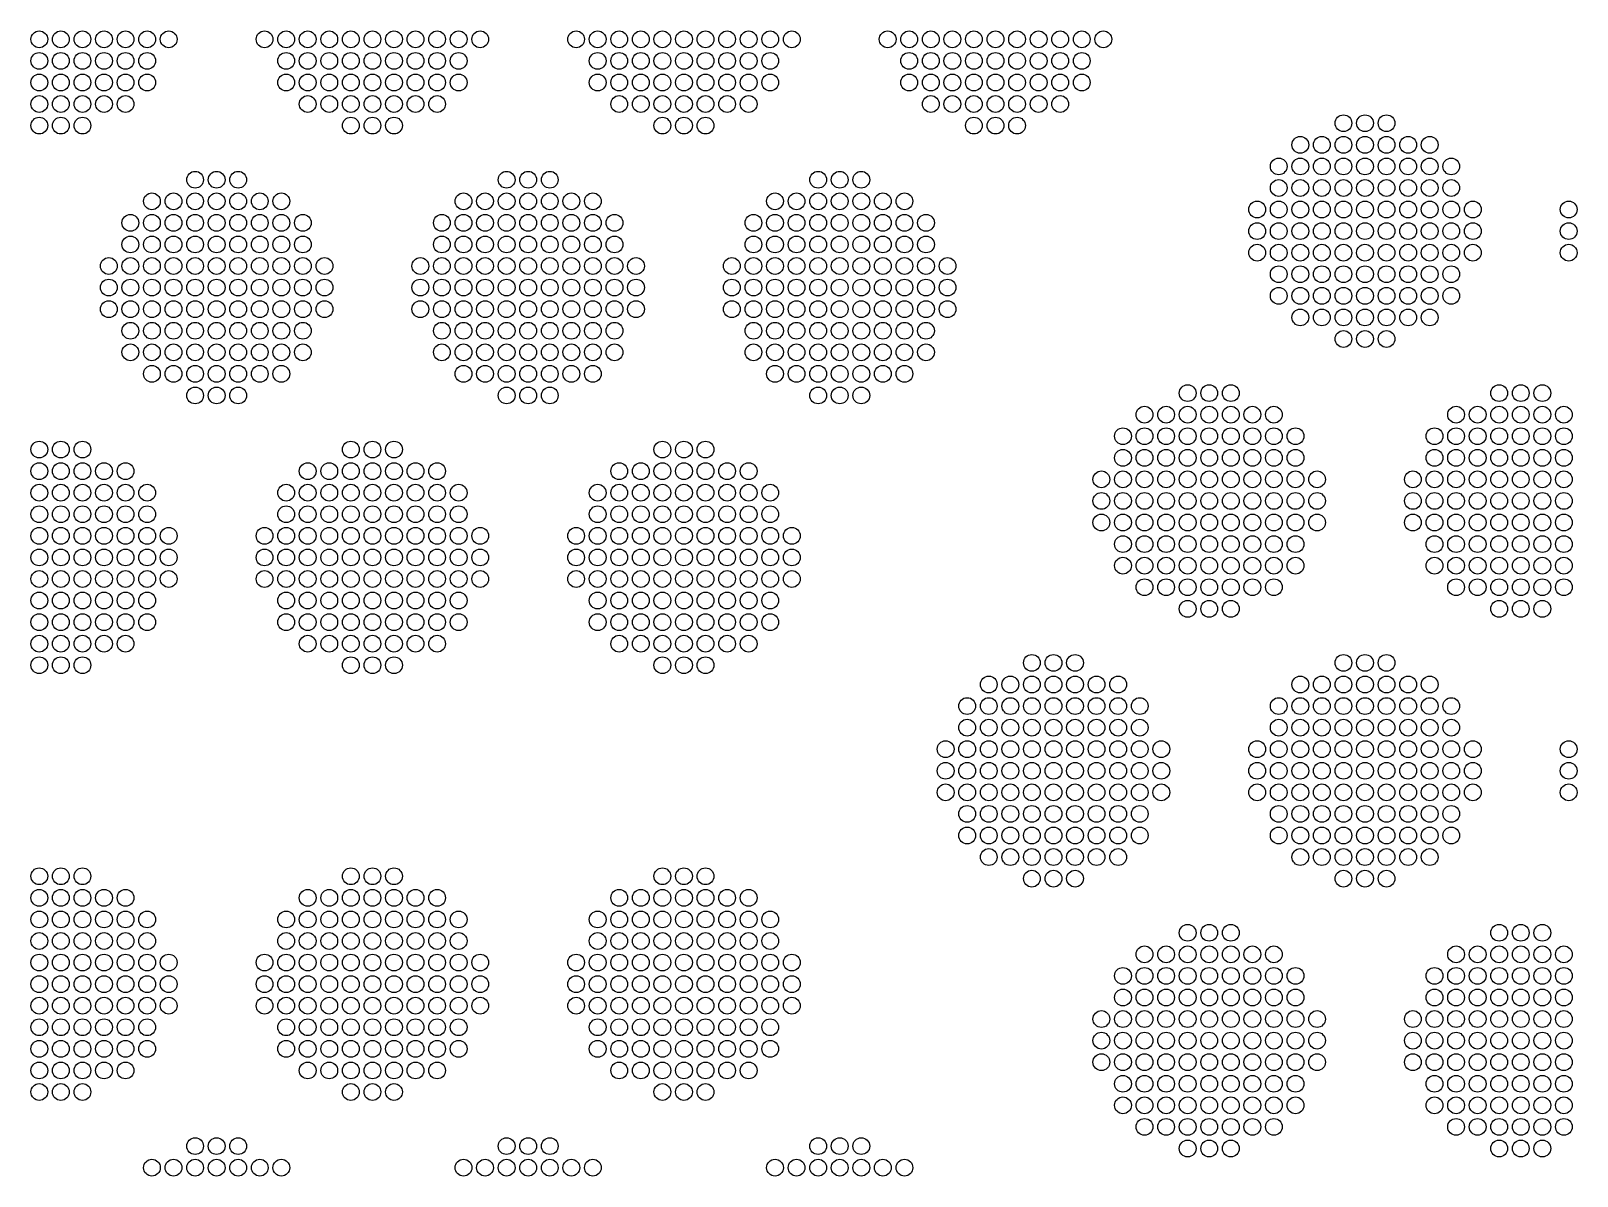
# Model space of a CAD drawing. Extents: x -49 to 54, y -38 to 38.
# Drawn here: x 28.51 to 34.96, y -18.97 to -14.19 of the extents above; entities that cross this region are included whole.
import ezdxf

# ---------------------------------------------------------------- set-up
doc = ezdxf.new("R2010")
doc.units = 0
doc.layers.add('LOWER_ELECTRODE', color=1, linetype='CONTINUOUS')

msp = doc.modelspace()

# ---------------------------------------------------------------- linework, layer by layer
at = {"layer": 'LOWER_ELECTRODE'}
for centre in [(28.5402, -14.2284), (28.6302, -14.2284), (28.7202, -14.2284), (28.8102, -14.2284), (28.9002, -14.2284), (28.9902, -14.2284), (29.0802, -14.2284), (29.4802, -14.2284), (29.5702, -14.2284), (29.6602, -14.2284), (29.7502, -14.2284), (29.8402, -14.2284), (29.9302, -14.2284), (30.0202, -14.2284), (30.1102, -14.2284), (30.2002, -14.2284), (30.2902, -14.2284), (30.3802, -14.2284), (30.7802, -14.2284), (30.8702, -14.2284), (30.9602, -14.2284), (31.0502, -14.2284), (31.1402, -14.2284), (31.2302, -14.2284), (31.3202, -14.2284), (31.4102, -14.2284), (31.5002, -14.2284), (31.5902, -14.2284), (31.6802, -14.2284), (32.0802, -14.2284), (32.1702, -14.2284), (32.2602, -14.2284), (32.3502, -14.2284), (32.4402, -14.2284), (32.5302, -14.2284), (32.6202, -14.2284), (32.7102, -14.2284), (32.8002, -14.2284), (32.8902, -14.2284), (32.9802, -14.2284), (28.5402, -14.3184), (28.6302, -14.3184), (28.7202, -14.3184), (28.8102, -14.3184), (28.9002, -14.3184), (28.9902, -14.3184), (29.5702, -14.3184), (29.6602, -14.3184), (29.7502, -14.3184), (29.8402, -14.3184), (29.9302, -14.3184), (30.0202, -14.3184), (30.1102, -14.3184), (30.2002, -14.3184), (30.2902, -14.3184), (30.8702, -14.3184), (30.9602, -14.3184), (31.0502, -14.3184), (31.1402, -14.3184), (31.2302, -14.3184), (31.3202, -14.3184), (31.4102, -14.3184), (31.5002, -14.3184), (31.5902, -14.3184), (32.1702, -14.3184), (32.2602, -14.3184), (32.3502, -14.3184), (32.4402, -14.3184), (32.5302, -14.3184), (32.6202, -14.3184), (32.7102, -14.3184), (32.8002, -14.3184), (32.8902, -14.3184), (28.5402, -14.4084), (28.6302, -14.4084), (28.7202, -14.4084), (28.8102, -14.4084), (28.9002, -14.4084), (28.9902, -14.4084), (29.5702, -14.4084), (29.6602, -14.4084), (29.7502, -14.4084), (29.8402, -14.4084), (29.9302, -14.4084), (30.0202, -14.4084), (30.1102, -14.4084), (30.2002, -14.4084), (30.2902, -14.4084), (30.8702, -14.4084), (30.9602, -14.4084), (31.0502, -14.4084), (31.1402, -14.4084), (31.2302, -14.4084), (31.3202, -14.4084), (31.4102, -14.4084), (31.5002, -14.4084), (31.5902, -14.4084), (32.1702, -14.4084), (32.2602, -14.4084), (32.3502, -14.4084), (32.4402, -14.4084), (32.5302, -14.4084), (32.6202, -14.4084), (32.7102, -14.4084), (32.8002, -14.4084), (32.8902, -14.4084), (28.5402, -14.4984), (28.6302, -14.4984), (28.7202, -14.4984), (28.8102, -14.4984), (28.9002, -14.4984), (29.6602, -14.4984), (29.7502, -14.4984), (29.8402, -14.4984), (29.9302, -14.4984), (30.0202, -14.4984), (30.1102, -14.4984), (30.2002, -14.4984), (30.9602, -14.4984), (31.0502, -14.4984), (31.1402, -14.4984), (31.2302, -14.4984), (31.3202, -14.4984), (31.4102, -14.4984), (31.5002, -14.4984), (32.2602, -14.4984), (32.3502, -14.4984), (32.4402, -14.4984), (32.5302, -14.4984), (32.6202, -14.4984), (32.7102, -14.4984), (32.8002, -14.4984), (28.5402, -14.5884), (28.6302, -14.5884), (28.7202, -14.5884), (29.8402, -14.5884), (29.9302, -14.5884), (30.0202, -14.5884), (31.1402, -14.5884), (31.2302, -14.5884), (31.3202, -14.5884), (32.4402, -14.5884), (32.5302, -14.5884), (32.6202, -14.5884), (33.9821, -14.5786), (34.0721, -14.5786), (34.1621, -14.5786), (33.8021, -14.6686), (33.8921, -14.6686), (33.9821, -14.6686), (34.0721, -14.6686), (34.1621, -14.6686), (34.2521, -14.6686), (34.3421, -14.6686), (33.7121, -14.7586), (33.8021, -14.7586), (33.8921, -14.7586), (33.9821, -14.7586), (34.0721, -14.7586), (34.1621, -14.7586), (34.2521, -14.7586), (34.3421, -14.7586), (34.4321, -14.7586), (29.1902, -14.8142), (29.2802, -14.8142), (29.3702, -14.8142), (30.4902, -14.8142), (30.5802, -14.8142), (30.6702, -14.8142), (31.7902, -14.8142), (31.8802, -14.8142), (31.9702, -14.8142), (33.7121, -14.8486), (33.8021, -14.8486), (33.8921, -14.8486), (33.9821, -14.8486), (34.0721, -14.8486), (34.1621, -14.8486), (34.2521, -14.8486), (34.3421, -14.8486), (34.4321, -14.8486), (29.0102, -14.9042), (29.1002, -14.9042), (29.1902, -14.9042), (29.2802, -14.9042), (29.3702, -14.9042), (29.4602, -14.9042), (29.5502, -14.9042), (30.3102, -14.9042), (30.4002, -14.9042), (30.4902, -14.9042), (30.5802, -14.9042), (30.6702, -14.9042), (30.7602, -14.9042), (30.8502, -14.9042), (31.6102, -14.9042), (31.7002, -14.9042), (31.7902, -14.9042), (31.8802, -14.9042), (31.9702, -14.9042), (32.0602, -14.9042), (32.1502, -14.9042), (33.6221, -14.9386), (33.7121, -14.9386), (33.8021, -14.9386), (33.8921, -14.9386), (33.9821, -14.9386), (34.0721, -14.9386), (34.1621, -14.9386), (34.2521, -14.9386), (34.3421, -14.9386), (34.4321, -14.9386), (34.5221, -14.9386), (34.9221, -14.9386), (28.9202, -14.9942), (29.0102, -14.9942), (29.1002, -14.9942), (29.1902, -14.9942), (29.2802, -14.9942), (29.3702, -14.9942), (29.4602, -14.9942), (29.5502, -14.9942), (29.6402, -14.9942), (30.2202, -14.9942), (30.3102, -14.9942), (30.4002, -14.9942), (30.4902, -14.9942), (30.5802, -14.9942), (30.6702, -14.9942), (30.7602, -14.9942), (30.8502, -14.9942), (30.9402, -14.9942), (31.5202, -14.9942), (31.6102, -14.9942), (31.7002, -14.9942), (31.7902, -14.9942), (31.8802, -14.9942), (31.9702, -14.9942), (32.0602, -14.9942), (32.1502, -14.9942), (32.2402, -14.9942), (33.6221, -15.0286), (33.7121, -15.0286), (33.8021, -15.0286), (33.8921, -15.0286), (33.9821, -15.0286), (34.0721, -15.0286), (34.1621, -15.0286), (34.2521, -15.0286), (34.3421, -15.0286), (34.4321, -15.0286), (34.5221, -15.0286), (34.9221, -15.0286), (28.9202, -15.0842), (29.0102, -15.0842), (29.1002, -15.0842), (29.1902, -15.0842), (29.2802, -15.0842), (29.3702, -15.0842), (29.4602, -15.0842), (29.5502, -15.0842), (29.6402, -15.0842), (30.2202, -15.0842), (30.3102, -15.0842), (30.4002, -15.0842), (30.4902, -15.0842), (30.5802, -15.0842), (30.6702, -15.0842), (30.7602, -15.0842), (30.8502, -15.0842), (30.9402, -15.0842), (31.5202, -15.0842), (31.6102, -15.0842), (31.7002, -15.0842), (31.7902, -15.0842), (31.8802, -15.0842), (31.9702, -15.0842), (32.0602, -15.0842), (32.1502, -15.0842), (32.2402, -15.0842), (33.6221, -15.1186), (33.7121, -15.1186), (33.8021, -15.1186), (33.8921, -15.1186), (33.9821, -15.1186), (34.0721, -15.1186), (34.1621, -15.1186), (34.2521, -15.1186), (34.3421, -15.1186), (34.4321, -15.1186), (34.5221, -15.1186), (34.9221, -15.1186), (28.8302, -15.1742), (28.9202, -15.1742), (29.0102, -15.1742), (29.1002, -15.1742), (29.1902, -15.1742), (29.2802, -15.1742), (29.3702, -15.1742), (29.4602, -15.1742), (29.5502, -15.1742), (29.6402, -15.1742), (29.7302, -15.1742), (30.1302, -15.1742), (30.2202, -15.1742), (30.3102, -15.1742), (30.4002, -15.1742), (30.4902, -15.1742), (30.5802, -15.1742), (30.6702, -15.1742), (30.7602, -15.1742), (30.8502, -15.1742), (30.9402, -15.1742), (31.0302, -15.1742), (31.4302, -15.1742), (31.5202, -15.1742), (31.6102, -15.1742), (31.7002, -15.1742), (31.7902, -15.1742), (31.8802, -15.1742), (31.9702, -15.1742), (32.0602, -15.1742), (32.1502, -15.1742), (32.2402, -15.1742), (32.3302, -15.1742), (33.7121, -15.2086), (33.8021, -15.2086), (33.8921, -15.2086), (33.9821, -15.2086), (34.0721, -15.2086), (34.1621, -15.2086), (34.2521, -15.2086), (34.3421, -15.2086), (34.4321, -15.2086), (28.8302, -15.2642), (28.9202, -15.2642), (29.0102, -15.2642), (29.1002, -15.2642), (29.1902, -15.2642), (29.2802, -15.2642), (29.3702, -15.2642), (29.4602, -15.2642), (29.5502, -15.2642), (29.6402, -15.2642), (29.7302, -15.2642), (30.1302, -15.2642), (30.2202, -15.2642), (30.3102, -15.2642), (30.4002, -15.2642), (30.4902, -15.2642), (30.5802, -15.2642), (30.6702, -15.2642), (30.7602, -15.2642), (30.8502, -15.2642), (30.9402, -15.2642), (31.0302, -15.2642), (31.4302, -15.2642), (31.5202, -15.2642), (31.6102, -15.2642), (31.7002, -15.2642), (31.7902, -15.2642), (31.8802, -15.2642), (31.9702, -15.2642), (32.0602, -15.2642), (32.1502, -15.2642), (32.2402, -15.2642), (32.3302, -15.2642), (33.7121, -15.2986), (33.8021, -15.2986), (33.8921, -15.2986), (33.9821, -15.2986), (34.0721, -15.2986), (34.1621, -15.2986), (34.2521, -15.2986), (34.3421, -15.2986), (34.4321, -15.2986), (28.8302, -15.3542), (28.9202, -15.3542), (29.0102, -15.3542), (29.1002, -15.3542), (29.1902, -15.3542), (29.2802, -15.3542), (29.3702, -15.3542), (29.4602, -15.3542), (29.5502, -15.3542), (29.6402, -15.3542), (29.7302, -15.3542), (30.1302, -15.3542), (30.2202, -15.3542), (30.3102, -15.3542), (30.4002, -15.3542), (30.4902, -15.3542), (30.5802, -15.3542), (30.6702, -15.3542), (30.7602, -15.3542), (30.8502, -15.3542), (30.9402, -15.3542), (31.0302, -15.3542), (31.4302, -15.3542), (31.5202, -15.3542), (31.6102, -15.3542), (31.7002, -15.3542), (31.7902, -15.3542), (31.8802, -15.3542), (31.9702, -15.3542), (32.0602, -15.3542), (32.1502, -15.3542), (32.2402, -15.3542), (32.3302, -15.3542), (33.8021, -15.3886), (33.8921, -15.3886), (33.9821, -15.3886), (34.0721, -15.3886), (34.1621, -15.3886), (34.2521, -15.3886), (34.3421, -15.3886), (28.9202, -15.4442), (29.0102, -15.4442), (29.1002, -15.4442), (29.1902, -15.4442), (29.2802, -15.4442), (29.3702, -15.4442), (29.4602, -15.4442), (29.5502, -15.4442), (29.6402, -15.4442), (30.2202, -15.4442), (30.3102, -15.4442), (30.4002, -15.4442), (30.4902, -15.4442), (30.5802, -15.4442), (30.6702, -15.4442), (30.7602, -15.4442), (30.8502, -15.4442), (30.9402, -15.4442), (31.5202, -15.4442), (31.6102, -15.4442), (31.7002, -15.4442), (31.7902, -15.4442), (31.8802, -15.4442), (31.9702, -15.4442), (32.0602, -15.4442), (32.1502, -15.4442), (32.2402, -15.4442), (33.9821, -15.4786), (34.0721, -15.4786), (34.1621, -15.4786), (28.9202, -15.5342), (29.0102, -15.5342), (29.1002, -15.5342), (29.1902, -15.5342), (29.2802, -15.5342), (29.3702, -15.5342), (29.4602, -15.5342), (29.5502, -15.5342), (29.6402, -15.5342), (30.2202, -15.5342), (30.3102, -15.5342), (30.4002, -15.5342), (30.4902, -15.5342), (30.5802, -15.5342), (30.6702, -15.5342), (30.7602, -15.5342), (30.8502, -15.5342), (30.9402, -15.5342), (31.5202, -15.5342), (31.6102, -15.5342), (31.7002, -15.5342), (31.7902, -15.5342), (31.8802, -15.5342), (31.9702, -15.5342), (32.0602, -15.5342), (32.1502, -15.5342), (32.2402, -15.5342), (29.0102, -15.6242), (29.1002, -15.6242), (29.1902, -15.6242), (29.2802, -15.6242), (29.3702, -15.6242), (29.4602, -15.6242), (29.5502, -15.6242), (30.3102, -15.6242), (30.4002, -15.6242), (30.4902, -15.6242), (30.5802, -15.6242), (30.6702, -15.6242), (30.7602, -15.6242), (30.8502, -15.6242), (31.6102, -15.6242), (31.7002, -15.6242), (31.7902, -15.6242), (31.8802, -15.6242), (31.9702, -15.6242), (32.0602, -15.6242), (32.1502, -15.6242), (33.3321, -15.7044), (33.4221, -15.7044), (33.5121, -15.7044), (34.6321, -15.7044), (34.7221, -15.7044), (34.8121, -15.7044), (29.1902, -15.7142), (29.2802, -15.7142), (29.3702, -15.7142), (30.4902, -15.7142), (30.5802, -15.7142), (30.6702, -15.7142), (31.7902, -15.7142), (31.8802, -15.7142), (31.9702, -15.7142), (33.1521, -15.7944), (33.2421, -15.7944), (33.3321, -15.7944), (33.4221, -15.7944), (33.5121, -15.7944), (33.6021, -15.7944), (33.6921, -15.7944), (34.4521, -15.7944), (34.5421, -15.7944), (34.6321, -15.7944), (34.7221, -15.7944), (34.8121, -15.7944), (34.9021, -15.7944), (33.0621, -15.8844), (33.1521, -15.8844), (33.2421, -15.8844), (33.3321, -15.8844), (33.4221, -15.8844), (33.5121, -15.8844), (33.6021, -15.8844), (33.6921, -15.8844), (33.7821, -15.8844), (34.3621, -15.8844), (34.4521, -15.8844), (34.5421, -15.8844), (34.6321, -15.8844), (34.7221, -15.8844), (34.8121, -15.8844), (34.9021, -15.8844), (28.5402, -15.94), (28.6302, -15.94), (28.7202, -15.94), (29.8402, -15.94), (29.9302, -15.94), (30.0202, -15.94), (31.1402, -15.94), (31.2302, -15.94), (31.3202, -15.94), (28.5402, -16.03), (28.6302, -16.03), (28.7202, -16.03), (28.8102, -16.03), (28.9002, -16.03), (29.6602, -16.03), (29.7502, -16.03), (29.8402, -16.03), (29.9302, -16.03), (30.0202, -16.03), (30.1102, -16.03), (30.2002, -16.03), (30.9602, -16.03), (31.0502, -16.03), (31.1402, -16.03), (31.2302, -16.03), (31.3202, -16.03), (31.4102, -16.03), (31.5002, -16.03), (33.0621, -15.9744), (33.1521, -15.9744), (33.2421, -15.9744), (33.3321, -15.9744), (33.4221, -15.9744), (33.5121, -15.9744), (33.6021, -15.9744), (33.6921, -15.9744), (33.7821, -15.9744), (34.3621, -15.9744), (34.4521, -15.9744), (34.5421, -15.9744), (34.6321, -15.9744), (34.7221, -15.9744), (34.8121, -15.9744), (34.9021, -15.9744), (32.9721, -16.0644), (33.0621, -16.0644), (33.1521, -16.0644), (33.2421, -16.0644), (33.3321, -16.0644), (33.4221, -16.0644), (33.5121, -16.0644), (33.6021, -16.0644), (33.6921, -16.0644), (33.7821, -16.0644), (33.8721, -16.0644), (34.2721, -16.0644), (34.3621, -16.0644), (34.4521, -16.0644), (34.5421, -16.0644), (34.6321, -16.0644), (34.7221, -16.0644), (34.8121, -16.0644), (34.9021, -16.0644), (28.5402, -16.12), (28.6302, -16.12), (28.7202, -16.12), (28.8102, -16.12), (28.9002, -16.12), (28.9902, -16.12), (29.5702, -16.12), (29.6602, -16.12), (29.7502, -16.12), (29.8402, -16.12), (29.9302, -16.12), (30.0202, -16.12), (30.1102, -16.12), (30.2002, -16.12), (30.2902, -16.12), (30.8702, -16.12), (30.9602, -16.12), (31.0502, -16.12), (31.1402, -16.12), (31.2302, -16.12), (31.3202, -16.12), (31.4102, -16.12), (31.5002, -16.12), (31.5902, -16.12), (32.9721, -16.1544), (33.0621, -16.1544), (33.1521, -16.1544), (33.2421, -16.1544), (33.3321, -16.1544), (33.4221, -16.1544), (33.5121, -16.1544), (33.6021, -16.1544), (33.6921, -16.1544), (33.7821, -16.1544), (33.8721, -16.1544), (34.2721, -16.1544), (34.3621, -16.1544), (34.4521, -16.1544), (34.5421, -16.1544), (34.6321, -16.1544), (34.7221, -16.1544), (34.8121, -16.1544), (34.9021, -16.1544), (28.5402, -16.21), (28.6302, -16.21), (28.7202, -16.21), (28.8102, -16.21), (28.9002, -16.21), (28.9902, -16.21), (29.5702, -16.21), (29.6602, -16.21), (29.7502, -16.21), (29.8402, -16.21), (29.9302, -16.21), (30.0202, -16.21), (30.1102, -16.21), (30.2002, -16.21), (30.2902, -16.21), (30.8702, -16.21), (30.9602, -16.21), (31.0502, -16.21), (31.1402, -16.21), (31.2302, -16.21), (31.3202, -16.21), (31.4102, -16.21), (31.5002, -16.21), (31.5902, -16.21), (32.9721, -16.2444), (33.0621, -16.2444), (33.1521, -16.2444), (33.2421, -16.2444), (33.3321, -16.2444), (33.4221, -16.2444), (33.5121, -16.2444), (33.6021, -16.2444), (33.6921, -16.2444), (33.7821, -16.2444), (33.8721, -16.2444), (34.2721, -16.2444), (34.3621, -16.2444), (34.4521, -16.2444), (34.5421, -16.2444), (34.6321, -16.2444), (34.7221, -16.2444), (34.8121, -16.2444), (34.9021, -16.2444), (28.5402, -16.3), (28.6302, -16.3), (28.7202, -16.3), (28.8102, -16.3), (28.9002, -16.3), (28.9902, -16.3), (29.0802, -16.3), (29.4802, -16.3), (29.5702, -16.3), (29.6602, -16.3), (29.7502, -16.3), (29.8402, -16.3), (29.9302, -16.3), (30.0202, -16.3), (30.1102, -16.3), (30.2002, -16.3), (30.2902, -16.3), (30.3802, -16.3), (30.7802, -16.3), (30.8702, -16.3), (30.9602, -16.3), (31.0502, -16.3), (31.1402, -16.3), (31.2302, -16.3), (31.3202, -16.3), (31.4102, -16.3), (31.5002, -16.3), (31.5902, -16.3), (31.6802, -16.3), (33.0621, -16.3344), (33.1521, -16.3344), (33.2421, -16.3344), (33.3321, -16.3344), (33.4221, -16.3344), (33.5121, -16.3344), (33.6021, -16.3344), (33.6921, -16.3344), (33.7821, -16.3344), (34.3621, -16.3344), (34.4521, -16.3344), (34.5421, -16.3344), (34.6321, -16.3344), (34.7221, -16.3344), (34.8121, -16.3344), (34.9021, -16.3344), (28.5402, -16.39), (28.6302, -16.39), (28.7202, -16.39), (28.8102, -16.39), (28.9002, -16.39), (28.9902, -16.39), (29.0802, -16.39), (29.4802, -16.39), (29.5702, -16.39), (29.6602, -16.39), (29.7502, -16.39), (29.8402, -16.39), (29.9302, -16.39), (30.0202, -16.39), (30.1102, -16.39), (30.2002, -16.39), (30.2902, -16.39), (30.3802, -16.39), (30.7802, -16.39), (30.8702, -16.39), (30.9602, -16.39), (31.0502, -16.39), (31.1402, -16.39), (31.2302, -16.39), (31.3202, -16.39), (31.4102, -16.39), (31.5002, -16.39), (31.5902, -16.39), (31.6802, -16.39), (28.5402, -16.48), (28.6302, -16.48), (28.7202, -16.48), (28.8102, -16.48), (28.9002, -16.48), (28.9902, -16.48), (29.0802, -16.48), (29.4802, -16.48), (29.5702, -16.48), (29.6602, -16.48), (29.7502, -16.48), (29.8402, -16.48), (29.9302, -16.48), (30.0202, -16.48), (30.1102, -16.48), (30.2002, -16.48), (30.2902, -16.48), (30.3802, -16.48), (30.7802, -16.48), (30.8702, -16.48), (30.9602, -16.48), (31.0502, -16.48), (31.1402, -16.48), (31.2302, -16.48), (31.3202, -16.48), (31.4102, -16.48), (31.5002, -16.48), (31.5902, -16.48), (31.6802, -16.48), (33.0621, -16.4244), (33.1521, -16.4244), (33.2421, -16.4244), (33.3321, -16.4244), (33.4221, -16.4244), (33.5121, -16.4244), (33.6021, -16.4244), (33.6921, -16.4244), (33.7821, -16.4244), (34.3621, -16.4244), (34.4521, -16.4244), (34.5421, -16.4244), (34.6321, -16.4244), (34.7221, -16.4244), (34.8121, -16.4244), (34.9021, -16.4244), (33.1521, -16.5144), (33.2421, -16.5144), (33.3321, -16.5144), (33.4221, -16.5144), (33.5121, -16.5144), (33.6021, -16.5144), (33.6921, -16.5144), (34.4521, -16.5144), (34.5421, -16.5144), (34.6321, -16.5144), (34.7221, -16.5144), (34.8121, -16.5144), (34.9021, -16.5144), (28.5402, -16.57), (28.6302, -16.57), (28.7202, -16.57), (28.8102, -16.57), (28.9002, -16.57), (28.9902, -16.57), (29.5702, -16.57), (29.6602, -16.57), (29.7502, -16.57), (29.8402, -16.57), (29.9302, -16.57), (30.0202, -16.57), (30.1102, -16.57), (30.2002, -16.57), (30.2902, -16.57), (30.8702, -16.57), (30.9602, -16.57), (31.0502, -16.57), (31.1402, -16.57), (31.2302, -16.57), (31.3202, -16.57), (31.4102, -16.57), (31.5002, -16.57), (31.5902, -16.57), (33.3321, -16.6044), (33.4221, -16.6044), (33.5121, -16.6044), (34.6321, -16.6044), (34.7221, -16.6044), (34.8121, -16.6044), (28.5402, -16.66), (28.6302, -16.66), (28.7202, -16.66), (28.8102, -16.66), (28.9002, -16.66), (28.9902, -16.66), (29.5702, -16.66), (29.6602, -16.66), (29.7502, -16.66), (29.8402, -16.66), (29.9302, -16.66), (30.0202, -16.66), (30.1102, -16.66), (30.2002, -16.66), (30.2902, -16.66), (30.8702, -16.66), (30.9602, -16.66), (31.0502, -16.66), (31.1402, -16.66), (31.2302, -16.66), (31.3202, -16.66), (31.4102, -16.66), (31.5002, -16.66), (31.5902, -16.66), (28.5402, -16.75), (28.6302, -16.75), (28.7202, -16.75), (28.8102, -16.75), (28.9002, -16.75), (29.6602, -16.75), (29.7502, -16.75), (29.8402, -16.75), (29.9302, -16.75), (30.0202, -16.75), (30.1102, -16.75), (30.2002, -16.75), (30.9602, -16.75), (31.0502, -16.75), (31.1402, -16.75), (31.2302, -16.75), (31.3202, -16.75), (31.4102, -16.75), (31.5002, -16.75), (28.5402, -16.84), (28.6302, -16.84), (28.7202, -16.84), (29.8402, -16.84), (29.9302, -16.84), (30.0202, -16.84), (31.1402, -16.84), (31.2302, -16.84), (31.3202, -16.84), (32.6821, -16.8302), (32.7721, -16.8302), (32.8621, -16.8302), (33.9821, -16.8302), (34.0721, -16.8302), (34.1621, -16.8302), (32.5021, -16.9202), (32.5921, -16.9202), (32.6821, -16.9202), (32.7721, -16.9202), (32.8621, -16.9202), (32.9521, -16.9202), (33.0421, -16.9202), (33.8021, -16.9202), (33.8921, -16.9202), (33.9821, -16.9202), (34.0721, -16.9202), (34.1621, -16.9202), (34.2521, -16.9202), (34.3421, -16.9202), (32.4121, -17.0102), (32.5021, -17.0102), (32.5921, -17.0102), (32.6821, -17.0102), (32.7721, -17.0102), (32.8621, -17.0102), (32.9521, -17.0102), (33.0421, -17.0102), (33.1321, -17.0102), (33.7121, -17.0102), (33.8021, -17.0102), (33.8921, -17.0102), (33.9821, -17.0102), (34.0721, -17.0102), (34.1621, -17.0102), (34.2521, -17.0102), (34.3421, -17.0102), (34.4321, -17.0102), (32.4121, -17.1002), (32.5021, -17.1002), (32.5921, -17.1002), (32.6821, -17.1002), (32.7721, -17.1002), (32.8621, -17.1002), (32.9521, -17.1002), (33.0421, -17.1002), (33.1321, -17.1002), (33.7121, -17.1002), (33.8021, -17.1002), (33.8921, -17.1002), (33.9821, -17.1002), (34.0721, -17.1002), (34.1621, -17.1002), (34.2521, -17.1002), (34.3421, -17.1002), (34.4321, -17.1002), (32.3221, -17.1902), (32.4121, -17.1902), (32.5021, -17.1902), (32.5921, -17.1902), (32.6821, -17.1902), (32.7721, -17.1902), (32.8621, -17.1902), (32.9521, -17.1902), (33.0421, -17.1902), (33.1321, -17.1902), (33.2221, -17.1902), (33.6221, -17.1902), (33.7121, -17.1902), (33.8021, -17.1902), (33.8921, -17.1902), (33.9821, -17.1902), (34.0721, -17.1902), (34.1621, -17.1902), (34.2521, -17.1902), (34.3421, -17.1902), (34.4321, -17.1902), (34.5221, -17.1902), (34.9221, -17.1902), (32.3221, -17.2802), (32.4121, -17.2802), (32.5021, -17.2802), (32.5921, -17.2802), (32.6821, -17.2802), (32.7721, -17.2802), (32.8621, -17.2802), (32.9521, -17.2802), (33.0421, -17.2802), (33.1321, -17.2802), (33.2221, -17.2802), (33.6221, -17.2802), (33.7121, -17.2802), (33.8021, -17.2802), (33.8921, -17.2802), (33.9821, -17.2802), (34.0721, -17.2802), (34.1621, -17.2802), (34.2521, -17.2802), (34.3421, -17.2802), (34.4321, -17.2802), (34.5221, -17.2802), (34.9221, -17.2802), (32.3221, -17.3702), (32.4121, -17.3702), (32.5021, -17.3702), (32.5921, -17.3702), (32.6821, -17.3702), (32.7721, -17.3702), (32.8621, -17.3702), (32.9521, -17.3702), (33.0421, -17.3702), (33.1321, -17.3702), (33.2221, -17.3702), (33.6221, -17.3702), (33.7121, -17.3702), (33.8021, -17.3702), (33.8921, -17.3702), (33.9821, -17.3702), (34.0721, -17.3702), (34.1621, -17.3702), (34.2521, -17.3702), (34.3421, -17.3702), (34.4321, -17.3702), (34.5221, -17.3702), (34.9221, -17.3702), (32.4121, -17.4602), (32.5021, -17.4602), (32.5921, -17.4602), (32.6821, -17.4602), (32.7721, -17.4602), (32.8621, -17.4602), (32.9521, -17.4602), (33.0421, -17.4602), (33.1321, -17.4602), (33.7121, -17.4602), (33.8021, -17.4602), (33.8921, -17.4602), (33.9821, -17.4602), (34.0721, -17.4602), (34.1621, -17.4602), (34.2521, -17.4602), (34.3421, -17.4602), (34.4321, -17.4602), (32.4121, -17.5502), (32.5021, -17.5502), (32.5921, -17.5502), (32.6821, -17.5502), (32.7721, -17.5502), (32.8621, -17.5502), (32.9521, -17.5502), (33.0421, -17.5502), (33.1321, -17.5502), (33.7121, -17.5502), (33.8021, -17.5502), (33.8921, -17.5502), (33.9821, -17.5502), (34.0721, -17.5502), (34.1621, -17.5502), (34.2521, -17.5502), (34.3421, -17.5502), (34.4321, -17.5502), (32.5021, -17.6402), (32.5921, -17.6402), (32.6821, -17.6402), (32.7721, -17.6402), (32.8621, -17.6402), (32.9521, -17.6402), (33.0421, -17.6402), (33.8021, -17.6402), (33.8921, -17.6402), (33.9821, -17.6402), (34.0721, -17.6402), (34.1621, -17.6402), (34.2521, -17.6402), (34.3421, -17.6402), (28.5402, -17.7204), (28.6302, -17.7204), (28.7202, -17.7204), (29.8402, -17.7204), (29.9302, -17.7204), (30.0202, -17.7204), (31.1402, -17.7204), (31.2302, -17.7204), (31.3202, -17.7204), (32.6821, -17.7302), (32.7721, -17.7302), (32.8621, -17.7302), (33.9821, -17.7302), (34.0721, -17.7302), (34.1621, -17.7302), (28.5402, -17.8104), (28.6302, -17.8104), (28.7202, -17.8104), (28.8102, -17.8104), (28.9002, -17.8104), (29.6602, -17.8104), (29.7502, -17.8104), (29.8402, -17.8104), (29.9302, -17.8104), (30.0202, -17.8104), (30.1102, -17.8104), (30.2002, -17.8104), (30.9602, -17.8104), (31.0502, -17.8104), (31.1402, -17.8104), (31.2302, -17.8104), (31.3202, -17.8104), (31.4102, -17.8104), (31.5002, -17.8104), (28.5402, -17.9004), (28.6302, -17.9004), (28.7202, -17.9004), (28.8102, -17.9004), (28.9002, -17.9004), (28.9902, -17.9004), (29.5702, -17.9004), (29.6602, -17.9004), (29.7502, -17.9004), (29.8402, -17.9004), (29.9302, -17.9004), (30.0202, -17.9004), (30.1102, -17.9004), (30.2002, -17.9004), (30.2902, -17.9004), (30.8702, -17.9004), (30.9602, -17.9004), (31.0502, -17.9004), (31.1402, -17.9004), (31.2302, -17.9004), (31.3202, -17.9004), (31.4102, -17.9004), (31.5002, -17.9004), (31.5902, -17.9004), (33.3321, -17.9561), (33.4221, -17.9561), (33.5121, -17.9561), (34.6321, -17.9561), (34.7221, -17.9561), (34.8121, -17.9561), (28.5402, -17.9904), (28.6302, -17.9904), (28.7202, -17.9904), (28.8102, -17.9904), (28.9002, -17.9904), (28.9902, -17.9904), (29.5702, -17.9904), (29.6602, -17.9904), (29.7502, -17.9904), (29.8402, -17.9904), (29.9302, -17.9904), (30.0202, -17.9904), (30.1102, -17.9904), (30.2002, -17.9904), (30.2902, -17.9904), (30.8702, -17.9904), (30.9602, -17.9904), (31.0502, -17.9904), (31.1402, -17.9904), (31.2302, -17.9904), (31.3202, -17.9904), (31.4102, -17.9904), (31.5002, -17.9904), (31.5902, -17.9904), (28.5402, -18.0804), (28.6302, -18.0804), (28.7202, -18.0804), (28.8102, -18.0804), (28.9002, -18.0804), (28.9902, -18.0804), (29.0802, -18.0804), (29.4802, -18.0804), (29.5702, -18.0804), (29.6602, -18.0804), (29.7502, -18.0804), (29.8402, -18.0804), (29.9302, -18.0804), (30.0202, -18.0804), (30.1102, -18.0804), (30.2002, -18.0804), (30.2902, -18.0804), (30.3802, -18.0804), (30.7802, -18.0804), (30.8702, -18.0804), (30.9602, -18.0804), (31.0502, -18.0804), (31.1402, -18.0804), (31.2302, -18.0804), (31.3202, -18.0804), (31.4102, -18.0804), (31.5002, -18.0804), (31.5902, -18.0804), (31.6802, -18.0804), (33.1521, -18.0461), (33.2421, -18.0461), (33.3321, -18.0461), (33.4221, -18.0461), (33.5121, -18.0461), (33.6021, -18.0461), (33.6921, -18.0461), (34.4521, -18.0461), (34.5421, -18.0461), (34.6321, -18.0461), (34.7221, -18.0461), (34.8121, -18.0461), (34.9021, -18.0461), (33.0621, -18.1361), (33.1521, -18.1361), (33.2421, -18.1361), (33.3321, -18.1361), (33.4221, -18.1361), (33.5121, -18.1361), (33.6021, -18.1361), (33.6921, -18.1361), (33.7821, -18.1361), (34.3621, -18.1361), (34.4521, -18.1361), (34.5421, -18.1361), (34.6321, -18.1361), (34.7221, -18.1361), (34.8121, -18.1361), (34.9021, -18.1361), (28.5402, -18.1704), (28.6302, -18.1704), (28.7202, -18.1704), (28.8102, -18.1704), (28.9002, -18.1704), (28.9902, -18.1704), (29.0802, -18.1704), (29.4802, -18.1704), (29.5702, -18.1704), (29.6602, -18.1704), (29.7502, -18.1704), (29.8402, -18.1704), (29.9302, -18.1704), (30.0202, -18.1704), (30.1102, -18.1704), (30.2002, -18.1704), (30.2902, -18.1704), (30.3802, -18.1704), (30.7802, -18.1704), (30.8702, -18.1704), (30.9602, -18.1704), (31.0502, -18.1704), (31.1402, -18.1704), (31.2302, -18.1704), (31.3202, -18.1704), (31.4102, -18.1704), (31.5002, -18.1704), (31.5902, -18.1704), (31.6802, -18.1704), (33.0621, -18.2261), (33.1521, -18.2261), (33.2421, -18.2261), (33.3321, -18.2261), (33.4221, -18.2261), (33.5121, -18.2261), (33.6021, -18.2261), (33.6921, -18.2261), (33.7821, -18.2261), (34.3621, -18.2261), (34.4521, -18.2261), (34.5421, -18.2261), (34.6321, -18.2261), (34.7221, -18.2261), (34.8121, -18.2261), (34.9021, -18.2261), (28.5402, -18.2604), (28.6302, -18.2604), (28.7202, -18.2604), (28.8102, -18.2604), (28.9002, -18.2604), (28.9902, -18.2604), (29.0802, -18.2604), (29.4802, -18.2604), (29.5702, -18.2604), (29.6602, -18.2604), (29.7502, -18.2604), (29.8402, -18.2604), (29.9302, -18.2604), (30.0202, -18.2604), (30.1102, -18.2604), (30.2002, -18.2604), (30.2902, -18.2604), (30.3802, -18.2604), (30.7802, -18.2604), (30.8702, -18.2604), (30.9602, -18.2604), (31.0502, -18.2604), (31.1402, -18.2604), (31.2302, -18.2604), (31.3202, -18.2604), (31.4102, -18.2604), (31.5002, -18.2604), (31.5902, -18.2604), (31.6802, -18.2604), (28.5402, -18.3504), (28.6302, -18.3504), (28.7202, -18.3504), (28.8102, -18.3504), (28.9002, -18.3504), (28.9902, -18.3504), (29.5702, -18.3504), (29.6602, -18.3504), (29.7502, -18.3504), (29.8402, -18.3504), (29.9302, -18.3504), (30.0202, -18.3504), (30.1102, -18.3504), (30.2002, -18.3504), (30.2902, -18.3504), (30.8702, -18.3504), (30.9602, -18.3504), (31.0502, -18.3504), (31.1402, -18.3504), (31.2302, -18.3504), (31.3202, -18.3504), (31.4102, -18.3504), (31.5002, -18.3504), (31.5902, -18.3504), (32.9721, -18.3161), (33.0621, -18.3161), (33.1521, -18.3161), (33.2421, -18.3161), (33.3321, -18.3161), (33.4221, -18.3161), (33.5121, -18.3161), (33.6021, -18.3161), (33.6921, -18.3161), (33.7821, -18.3161), (33.8721, -18.3161), (34.2721, -18.3161), (34.3621, -18.3161), (34.4521, -18.3161), (34.5421, -18.3161), (34.6321, -18.3161), (34.7221, -18.3161), (34.8121, -18.3161), (34.9021, -18.3161), (32.9721, -18.4061), (33.0621, -18.4061), (33.1521, -18.4061), (33.2421, -18.4061), (33.3321, -18.4061), (33.4221, -18.4061), (33.5121, -18.4061), (33.6021, -18.4061), (33.6921, -18.4061), (33.7821, -18.4061), (33.8721, -18.4061), (34.2721, -18.4061), (34.3621, -18.4061), (34.4521, -18.4061), (34.5421, -18.4061), (34.6321, -18.4061), (34.7221, -18.4061), (34.8121, -18.4061), (34.9021, -18.4061), (28.5402, -18.4404), (28.6302, -18.4404), (28.7202, -18.4404), (28.8102, -18.4404), (28.9002, -18.4404), (28.9902, -18.4404), (29.5702, -18.4404), (29.6602, -18.4404), (29.7502, -18.4404), (29.8402, -18.4404), (29.9302, -18.4404), (30.0202, -18.4404), (30.1102, -18.4404), (30.2002, -18.4404), (30.2902, -18.4404), (30.8702, -18.4404), (30.9602, -18.4404), (31.0502, -18.4404), (31.1402, -18.4404), (31.2302, -18.4404), (31.3202, -18.4404), (31.4102, -18.4404), (31.5002, -18.4404), (31.5902, -18.4404), (28.5402, -18.5304), (28.6302, -18.5304), (28.7202, -18.5304), (28.8102, -18.5304), (28.9002, -18.5304), (29.6602, -18.5304), (29.7502, -18.5304), (29.8402, -18.5304), (29.9302, -18.5304), (30.0202, -18.5304), (30.1102, -18.5304), (30.2002, -18.5304), (30.9602, -18.5304), (31.0502, -18.5304), (31.1402, -18.5304), (31.2302, -18.5304), (31.3202, -18.5304), (31.4102, -18.5304), (31.5002, -18.5304), (32.9721, -18.4961), (33.0621, -18.4961), (33.1521, -18.4961), (33.2421, -18.4961), (33.3321, -18.4961), (33.4221, -18.4961), (33.5121, -18.4961), (33.6021, -18.4961), (33.6921, -18.4961), (33.7821, -18.4961), (33.8721, -18.4961), (34.2721, -18.4961), (34.3621, -18.4961), (34.4521, -18.4961), (34.5421, -18.4961), (34.6321, -18.4961), (34.7221, -18.4961), (34.8121, -18.4961), (34.9021, -18.4961), (33.0621, -18.5861), (33.1521, -18.5861), (33.2421, -18.5861), (33.3321, -18.5861), (33.4221, -18.5861), (33.5121, -18.5861), (33.6021, -18.5861), (33.6921, -18.5861), (33.7821, -18.5861), (34.3621, -18.5861), (34.4521, -18.5861), (34.5421, -18.5861), (34.6321, -18.5861), (34.7221, -18.5861), (34.8121, -18.5861), (34.9021, -18.5861), (28.5402, -18.6204), (28.6302, -18.6204), (28.7202, -18.6204), (29.8402, -18.6204), (29.9302, -18.6204), (30.0202, -18.6204), (31.1402, -18.6204), (31.2302, -18.6204), (31.3202, -18.6204), (33.0621, -18.6761), (33.1521, -18.6761), (33.2421, -18.6761), (33.3321, -18.6761), (33.4221, -18.6761), (33.5121, -18.6761), (33.6021, -18.6761), (33.6921, -18.6761), (33.7821, -18.6761), (34.3621, -18.6761), (34.4521, -18.6761), (34.5421, -18.6761), (34.6321, -18.6761), (34.7221, -18.6761), (34.8121, -18.6761), (34.9021, -18.6761), (33.1521, -18.7661), (33.2421, -18.7661), (33.3321, -18.7661), (33.4221, -18.7661), (33.5121, -18.7661), (33.6021, -18.7661), (33.6921, -18.7661), (34.4521, -18.7661), (34.5421, -18.7661), (34.6321, -18.7661), (34.7221, -18.7661), (34.8121, -18.7661), (34.9021, -18.7661), (29.1902, -18.8462), (29.2802, -18.8462), (29.3702, -18.8462), (30.4902, -18.8462), (30.5802, -18.8462), (30.6702, -18.8462), (31.7902, -18.8462), (31.8802, -18.8462), (31.9702, -18.8462), (33.3321, -18.8561), (33.4221, -18.8561), (33.5121, -18.8561), (34.6321, -18.8561), (34.7221, -18.8561), (34.8121, -18.8561), (29.0102, -18.9362), (29.1002, -18.9362), (29.1902, -18.9362), (29.2802, -18.9362), (29.3702, -18.9362), (29.4602, -18.9362), (29.5502, -18.9362), (30.3102, -18.9362), (30.4002, -18.9362), (30.4902, -18.9362), (30.5802, -18.9362), (30.6702, -18.9362), (30.7602, -18.9362), (30.8502, -18.9362), (31.6102, -18.9362), (31.7002, -18.9362), (31.7902, -18.9362), (31.8802, -18.9362), (31.9702, -18.9362), (32.0602, -18.9362), (32.1502, -18.9362)]:
    msp.add_circle(centre, 0.035, dxfattribs=at)

doc.saveas('drawing.dxf')
